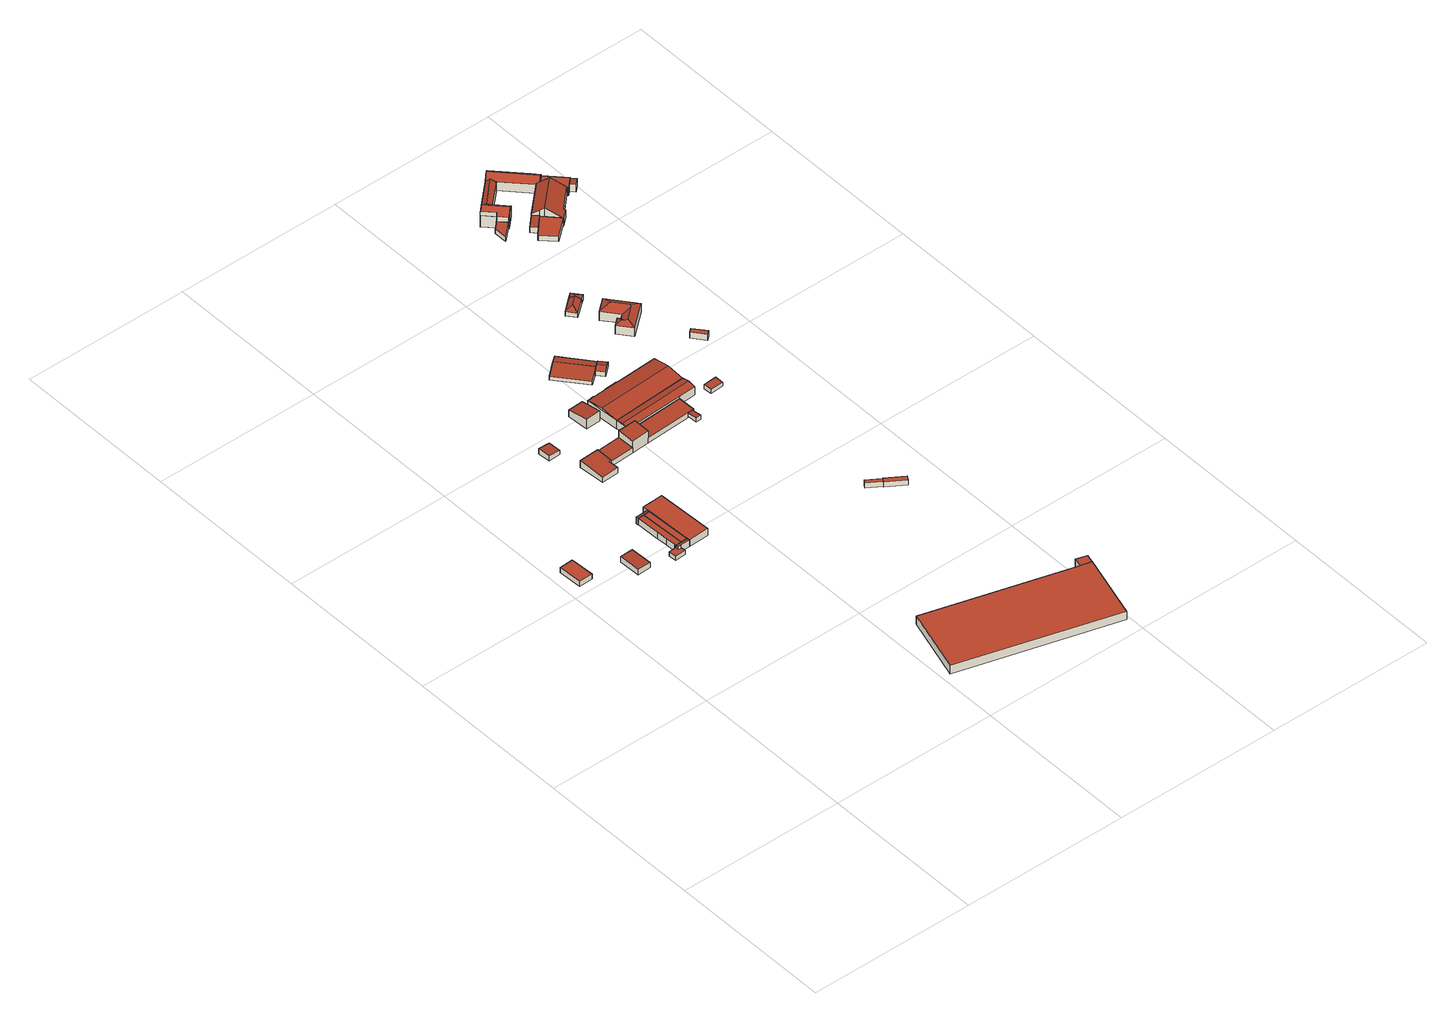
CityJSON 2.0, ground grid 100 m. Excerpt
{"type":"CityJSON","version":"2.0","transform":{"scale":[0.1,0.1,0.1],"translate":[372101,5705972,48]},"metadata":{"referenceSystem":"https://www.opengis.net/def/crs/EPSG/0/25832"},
"CityObjects":{
"building1":{"type":"Building","attributes":{"Gemeindeschluessel":"05911000","Geometrietyp2DReferenz":"3000","function":"51009_1610","roofType":"1000","measuredHeight":3.31},"geometry":[{"type":"Solid","lod":"2","boundaries":[[[[0,1,2,3]],[[4,5,1,0]],[[6,7,5,4]],[[3,2,7,6]],[[4,0,3,6]],[[1,5,7,2]]]],"semantics":{"surfaces":[{"type":"WallSurface"},{"type":"RoofSurface"},{"type":"GroundSurface"}],"values":[[0,0,0,0,1,2]]}}]},
"building2":{"type":"Building","attributes":{"Gemeindeschluessel":"05911000","Geometrietyp2DReferenz":"3000","function":"51009_1610","roofType":"2100","measuredHeight":3.61},"geometry":[{"type":"Solid","lod":"2","boundaries":[[[[8,9,10,11]],[[12,13,9,8]],[[14,15,13,12]],[[11,10,15,14]],[[12,8,11,14]],[[9,13,15,10]]]],"semantics":{"surfaces":[{"type":"WallSurface"},{"type":"RoofSurface"},{"type":"GroundSurface"}],"values":[[0,0,0,0,1,2]]}}]},
"building3":{"type":"Building","attributes":{"Gemeindeschluessel":"05911000","Geometrietyp2DReferenz":"3000","function":"51009_1610","roofType":"1000","measuredHeight":2.73},"geometry":[{"type":"Solid","lod":"2","boundaries":[[[[16,17,18,19]],[[20,21,17,16]],[[22,23,21,20]],[[19,18,23,22]],[[20,16,19,22]],[[17,21,23,18]]]],"semantics":{"surfaces":[{"type":"WallSurface"},{"type":"RoofSurface"},{"type":"GroundSurface"}],"values":[[0,0,0,0,1,2]]}}]},
"building4":{"type":"Building","attributes":{"Gemeindeschluessel":"05911000","Geometrietyp2DReferenz":"3000","function":"51009_1610","roofType":"2100","measuredHeight":4.48},"geometry":[{"type":"Solid","lod":"2","boundaries":[[[[24,25,26,27]],[[28,17,25,24]],[[29,30,17,28]],[[31,32,30,29]],[[33,34,32,31]],[[35,36,34,33]],[[27,26,36,35]],[[33,31,29,28,24,27,35]],[[25,17,30,32,34,36,26]]]],"semantics":{"surfaces":[{"type":"WallSurface"},{"type":"RoofSurface"},{"type":"GroundSurface"}],"values":[[0,0,0,0,0,0,0,1,2]]}}]},
"building5":{"type":"Building","attributes":{"Gemeindeschluessel":"05911000","Geometrietyp2DReferenz":"3000","function":"51009_1610","roofType":"1000","measuredHeight":4.19},"geometry":[{"type":"Solid","lod":"2","boundaries":[[[[37,38,25,39]],[[40,41,38,37]],[[42,43,41,40]],[[44,45,43,42]],[[46,47,45,44]],[[48,30,47,46]],[[49,17,30,48]],[[39,25,17,49]],[[48,46,44,42,40,37,39,49]],[[38,41,43,45,47,30,17,25]]]],"semantics":{"surfaces":[{"type":"WallSurface"},{"type":"RoofSurface"},{"type":"GroundSurface"}],"values":[[0,0,0,0,0,0,0,0,1,2]]}}]},
"building6":{"type":"Building","attributes":{"Gemeindeschluessel":"05911000","Geometrietyp2DReferenz":"3000","function":"51009_1610","roofType":"1000","measuredHeight":4.26},"geometry":[{"type":"Solid","lod":"2","boundaries":[[[[44,50,51,46]],[[52,53,50,44]],[[54,55,53,52]],[[56,57,55,54]],[[58,59,57,56]],[[60,61,59,58]],[[46,51,61,60]],[[58,56,54,52,44,46,60]],[[50,53,55,57,59,61,51]]]],"semantics":{"surfaces":[{"type":"WallSurface"},{"type":"RoofSurface"},{"type":"GroundSurface"}],"values":[[0,0,0,0,0,0,0,1,2]]}}]},
"building7":{"type":"Building","attributes":{"Gemeindeschluessel":"05911000","Geometrietyp2DReferenz":"3000","function":"31001_3062"},"address":[{"country":"Germany","locality":"Bochum","thoroughfareNumber":"30","thoroughfareName":"Blücherstr."}],"children":["building7-1","building7-2"]},
"building7-1":{"type":"BuildingPart","attributes":{"roofType":"1000","measuredHeight":4.47,"storeysAboveGround":1},"parents":["building7"],"geometry":[{"type":"Solid","lod":"2","boundaries":[[[[62,63,59,64]],[[65,66,63,62]],[[67,68,66,65]],[[33,69,68,67]],[[70,71,72,69,33]],[[64,59,61,60,73]],[[70,33,67,65,62,64,73]],[[63,66,68,69,72,61,59]],[[71,70,73,60]],[[61,72,71,60]]]],"semantics":{"surfaces":[{"type":"WallSurface"},{"type":"RoofSurface"},{"type":"GroundSurface"},{"type":"ClosureSurface"}],"values":[[0,0,0,0,0,0,1,2,0,3]]}}]},
"building7-2":{"type":"BuildingPart","attributes":{"roofType":"1000","measuredHeight":4.32,"storeysAboveGround":1},"parents":["building7"],"geometry":[{"type":"Solid","lod":"2","boundaries":[[[[48,74,72,71]],[[46,51,74,48]],[[60,61,51,46]],[[48,71,60,46]],[[72,74,51,61]],[[61,60,71,72]]]],"semantics":{"surfaces":[{"type":"WallSurface"},{"type":"RoofSurface"},{"type":"GroundSurface"},{"type":"ClosureSurface"}],"values":[[0,0,0,1,2,3]]}}]},
"building8":{"type":"Building","attributes":{"Gemeindeschluessel":"05911000","Geometrietyp2DReferenz":"3000","function":"31001_2140","roofType":"2100","measuredHeight":3.58,"storeysAboveGround":1},"geometry":[{"type":"Solid","lod":"2","boundaries":[[[[75,76,77,78]],[[79,80,76,75]],[[81,82,80,79]],[[78,77,82,81]],[[79,75,78,81]],[[76,80,82,77]]]],"semantics":{"surfaces":[{"type":"WallSurface"},{"type":"RoofSurface"},{"type":"GroundSurface"}],"values":[[0,0,0,0,1,2]]}}]},
"building9":{"type":"Building","attributes":{"Gemeindeschluessel":"05911000","Geometrietyp2DReferenz":"3000","function":"51009_1610","roofType":"2100","measuredHeight":4.59},"geometry":[{"type":"Solid","lod":"2","boundaries":[[[[83,84,85,86]],[[87,88,84,83]],[[89,90,88,87]],[[91,92,90,89]],[[93,94,92,91]],[[86,85,94,93]],[[91,89,87,83,86,93]],[[84,88,90,92,94,85]]]],"semantics":{"surfaces":[{"type":"WallSurface"},{"type":"RoofSurface"},{"type":"GroundSurface"}],"values":[[0,0,0,0,0,0,1,2]]}}]},
"building10":{"type":"Building","attributes":{"Gemeindeschluessel":"05911000","Geometrietyp2DReferenz":"3000","function":"31001_2100"},"address":[{"country":"Germany","locality":"Bochum","thoroughfareNumber":"57","thoroughfareName":"Blücherstr."}],"children":["building10-1","building10-2"]},
"building10-1":{"type":"BuildingPart","attributes":{"roofType":"1000","measuredHeight":5.4,"storeysAboveGround":1},"parents":["building10"],"geometry":[{"type":"Solid","lod":"2","boundaries":[[[[95,96,97,98]],[[99,100,101,96,95]],[[102,103,104,105,106]],[[98,97,103,102]],[[106,99,95,98,102]],[[96,101,104,103,97]],[[100,99,106,105]],[[104,101,100,105]]]],"semantics":{"surfaces":[{"type":"WallSurface"},{"type":"RoofSurface"},{"type":"GroundSurface"},{"type":"ClosureSurface"}],"values":[[0,0,0,0,1,2,0,3]]}}]},
"building10-2":{"type":"BuildingPart","attributes":{"roofType":"1000","measuredHeight":5.1,"storeysAboveGround":1},"parents":["building10"],"geometry":[{"type":"Solid","lod":"2","boundaries":[[[[107,108,101,100]],[[109,110,108,107]],[[105,104,110,109]],[[109,107,100,105]],[[108,110,104,101]],[[104,105,100,101]]]],"semantics":{"surfaces":[{"type":"WallSurface"},{"type":"RoofSurface"},{"type":"GroundSurface"},{"type":"ClosureSurface"}],"values":[[0,0,0,1,2,3]]}}]},
"building11":{"type":"Building","attributes":{"Gemeindeschluessel":"05911000","Geometrietyp2DReferenz":"3000","function":"31001_2143","roofType":"2100","measuredHeight":6.64,"storeysAboveGround":1},"geometry":[{"type":"Solid","lod":"2","boundaries":[[[[111,112,113,114]],[[115,116,112,111]],[[117,118,116,115]],[[114,113,118,117]],[[115,111,114,117]],[[112,116,118,113]]]],"semantics":{"surfaces":[{"type":"WallSurface"},{"type":"RoofSurface"},{"type":"GroundSurface"}],"values":[[0,0,0,0,1,2]]}}]},
"building12":{"type":"Building","attributes":{"Gemeindeschluessel":"05911000","Geometrietyp2DReferenz":"3000","function":"31001_2143"},"children":["building12-1","building12-2","building12-3"]},
"building12-1":{"type":"BuildingPart","attributes":{"roofType":"2100","measuredHeight":4.11,"storeysAboveGround":1},"parents":["building12"],"geometry":[{"type":"Solid","lod":"2","boundaries":[[[[119,120,121,122]],[[123,124,125,126]],[[127,128,124,123]],[[129,130,128,127]],[[122,121,130,129]],[[127,123,126,119,122,129]],[[120,125,124,128,130,121]],[[120,119,126,125]]]],"semantics":{"surfaces":[{"type":"WallSurface"},{"type":"RoofSurface"},{"type":"GroundSurface"},{"type":"ClosureSurface"}],"values":[[0,0,0,0,0,1,2,3]]}}]},
"building12-2":{"type":"BuildingPart","attributes":{"roofType":"2100","measuredHeight":4.02,"storeysAboveGround":1},"parents":["building12"],"geometry":[{"type":"Solid","lod":"2","boundaries":[[[[131,132,133,134]],[[135,136,132,131]],[[134,133,137,138]],[[135,131,134,138]],[[132,136,137,133]],[[137,136,135,138]]]],"semantics":{"surfaces":[{"type":"WallSurface"},{"type":"RoofSurface"},{"type":"GroundSurface"},{"type":"ClosureSurface"}],"values":[[0,0,0,1,2,3]]}}]},
"building12-3":{"type":"BuildingPart","attributes":{"roofType":"2100","measuredHeight":8.49,"storeysAboveGround":1},"parents":["building12"],"geometry":[{"type":"Solid","lod":"2","boundaries":[[[[139,140,136,135,141]],[[142,126,125,140,139]],[[143,138,137,120,119,144]],[[142,139,141,143,144]],[[136,140,125,120,137]],[[138,143,141,135]],[[136,137,138,135]],[[119,126,142,144]],[[120,125,126,119]]]],"semantics":{"surfaces":[{"type":"WallSurface"},{"type":"RoofSurface"},{"type":"GroundSurface"},{"type":"ClosureSurface"}],"values":[[0,0,0,1,2,0,3,0,3]]}}]},
"building13":{"type":"Building","attributes":{"Gemeindeschluessel":"05911000","Geometrietyp2DReferenz":"3000","function":"31001_2111","roofType":"5000","measuredHeight":6.48,"storeysAboveGround":1},"geometry":[{"type":"Solid","lod":"2","boundaries":[[[[145,146,147,148]],[[149,124,146,145]],[[150,125,124,149]],[[151,140,125,150]],[[152,153,140,151]],[[148,147,153,152]],[[151,150,149,145,154,155]],[[152,155,154,156]],[[156,154,145,148]],[[156,148,152]],[[155,152,151]],[[146,124,125,140,153,147]]]],"semantics":{"surfaces":[{"type":"WallSurface"},{"type":"RoofSurface"},{"type":"GroundSurface"}],"values":[[0,0,0,0,0,0,1,1,0,0,0,2]]}}]},
"building14":{"type":"Building","attributes":{"Gemeindeschluessel":"05911000","Geometrietyp2DReferenz":"3000","function":"31001_2724"},"children":["building14-1","building14-2"]},
"building14-1":{"type":"BuildingPart","attributes":{"roofType":"2100","measuredHeight":3.57,"storeysAboveGround":1},"parents":["building14"],"geometry":[{"type":"Solid","lod":"2","boundaries":[[[[157,158,159,160,161]],[[162,163,164,165,166]],[[167,168,163,162]],[[161,160,168,167]],[[162,166,157,161,167]],[[159,164,163,168,160]],[[165,158,157,166]],[[164,159,158,165]]]],"semantics":{"surfaces":[{"type":"WallSurface"},{"type":"RoofSurface"},{"type":"GroundSurface"},{"type":"ClosureSurface"}],"values":[[0,0,0,0,1,2,0,3]]}}]},
"building14-2":{"type":"BuildingPart","attributes":{"roofType":"2100","measuredHeight":3.12,"storeysAboveGround":1},"parents":["building14"],"geometry":[{"type":"Solid","lod":"2","boundaries":[[[[169,170,159,158]],[[171,172,170,169]],[[173,174,172,171]],[[165,164,174,173]],[[171,169,158,165,173]],[[159,170,172,174,164]],[[164,165,158,159]]]],"semantics":{"surfaces":[{"type":"WallSurface"},{"type":"RoofSurface"},{"type":"GroundSurface"},{"type":"ClosureSurface"}],"values":[[0,0,0,0,1,2,3]]}}]},
"building15":{"type":"Building","attributes":{"Gemeindeschluessel":"05911000","Geometrietyp2DReferenz":"3000","function":"31001_2111"},"address":[{"country":"Germany","locality":"Bochum","thoroughfareNumber":"11","thoroughfareName":"Blücherstr."}],"children":["building15-1","building15-2","building15-3"]},
"building15-1":{"type":"BuildingPart","attributes":{"roofType":"5000","measuredHeight":7.57,"storeysAboveGround":1},"parents":["building15"],"geometry":[{"type":"Solid","lod":"2","boundaries":[[[[175,176,177,178]],[[179,180,181,176,175]],[[182,183,184,185,186]],[[187,188,183,182]],[[178,177,188,187]],[[187,189,190,178]],[[182,186,191,179,175,190,189]],[[178,190,175]],[[182,189,187]],[[176,181,192,193,184,183,188,177]],[[180,179,191,194]],[[192,181,180,194]],[[192,194,191,186,185,195,193]],[[184,193,195,185]]]],"semantics":{"surfaces":[{"type":"WallSurface"},{"type":"RoofSurface"},{"type":"GroundSurface"},{"type":"ClosureSurface"}],"values":[[0,0,0,0,0,1,1,0,0,2,0,3,0,3]]}}]},
"building15-2":{"type":"BuildingPart","attributes":{"roofType":"2100","measuredHeight":3.21,"storeysAboveGround":1},"parents":["building15"],"geometry":[{"type":"Solid","lod":"2","boundaries":[[[[196,197,198,199]],[[194,192,197,196]],[[199,198,181,180]],[[194,196,199,180]],[[197,192,181,198]],[[181,192,194,180]]]],"semantics":{"surfaces":[{"type":"WallSurface"},{"type":"RoofSurface"},{"type":"GroundSurface"},{"type":"ClosureSurface"}],"values":[[0,0,0,1,2,3]]}}]},
"building15-3":{"type":"BuildingPart","attributes":{"roofType":"2100","measuredHeight":3.53,"storeysAboveGround":1},"parents":["building15"],"geometry":[{"type":"Solid","lod":"2","boundaries":[[[[200,201,193,195]],[[202,203,201,200]],[[185,184,203,202]],[[200,195,185,202]],[[193,201,203,184]],[[193,184,185,195]]]],"semantics":{"surfaces":[{"type":"WallSurface"},{"type":"RoofSurface"},{"type":"GroundSurface"},{"type":"ClosureSurface"}],"values":[[0,0,0,1,2,3]]}}]},
"building16":{"type":"Building","attributes":{"Gemeindeschluessel":"05911000","Geometrietyp2DReferenz":"3000","function":"31001_2723","roofType":"2100","measuredHeight":2.72,"storeysAboveGround":1},"geometry":[{"type":"Solid","lod":"2","boundaries":[[[[122,204,205,206]],[[129,207,204,122]],[[208,209,207,129]],[[206,205,209,208]],[[129,122,206,208]],[[204,207,209,205]]]],"semantics":{"surfaces":[{"type":"WallSurface"},{"type":"RoofSurface"},{"type":"GroundSurface"}],"values":[[0,0,0,0,1,2]]}}]},
"building17":{"type":"Building","attributes":{"Gemeindeschluessel":"05911000","Geometrietyp2DReferenz":"3000","function":"31001_2600","roofType":"1000","measuredHeight":3.16,"storeysAboveGround":1},"geometry":[{"type":"Solid","lod":"2","boundaries":[[[[210,211,212,213]],[[214,215,211,210]],[[216,217,215,214]],[[213,212,217,216]],[[214,210,213,216]],[[211,215,217,212]]]],"semantics":{"surfaces":[{"type":"WallSurface"},{"type":"RoofSurface"},{"type":"GroundSurface"}],"values":[[0,0,0,0,1,2]]}}]},
"building18":{"type":"Building","attributes":{"Gemeindeschluessel":"05911000","Geometrietyp2DReferenz":"3000","function":"31001_2724","roofType":"3100","measuredHeight":4,"storeysAboveGround":1},"geometry":[{"type":"Solid","lod":"2","boundaries":[[[[218,219,220,221]],[[222,163,219,218]],[[223,164,163,222]],[[173,174,164,223]],[[224,172,174,173]],[[221,220,172,224]],[[225,226,227,221,224]],[[227,226,228,222,218]],[[228,226,225,173,223]],[[228,223,222]],[[225,224,173]],[[227,218,221]],[[219,163,164,174,172,220]]]],"semantics":{"surfaces":[{"type":"WallSurface"},{"type":"RoofSurface"},{"type":"GroundSurface"}],"values":[[0,0,0,0,0,0,1,1,0,0,0,0,2]]}}]},
"building19":{"type":"Building","attributes":{"Gemeindeschluessel":"05911000","Geometrietyp2DReferenz":"3000","function":"31001_2600","roofType":"1000","measuredHeight":3.31,"storeysAboveGround":1},"geometry":[{"type":"Solid","lod":"2","boundaries":[[[[229,230,231,232]],[[233,234,230,229]],[[235,236,234,233]],[[232,231,236,235]],[[233,229,232,235]],[[230,234,236,231]]]],"semantics":{"surfaces":[{"type":"WallSurface"},{"type":"RoofSurface"},{"type":"GroundSurface"}],"values":[[0,0,0,0,1,2]]}}]},
"building20":{"type":"Building","attributes":{"Gemeindeschluessel":"05911000","Geometrietyp2DReferenz":"3000","function":"51009_1611","roofType":"2100","measuredHeight":2.9},"geometry":[{"type":"Solid","lod":"2","boundaries":[[[[237,238,239,240]],[[241,242,238,237]],[[243,244,242,241]],[[240,239,244,243]],[[241,237,240,243]],[[238,242,244,239]]]],"semantics":{"surfaces":[{"type":"WallSurface"},{"type":"RoofSurface"},{"type":"GroundSurface"}],"values":[[0,0,0,0,1,2]]}}]},
"building21":{"type":"Building","attributes":{"Gemeindeschluessel":"05911000","Geometrietyp2DReferenz":"3000","function":"31001_2463","roofType":"5000","measuredHeight":4.72,"storeysAboveGround":1},"geometry":[{"type":"Solid","lod":"2","boundaries":[[[[245,246,247,248]],[[249,250,246,245]],[[251,252,250,249]],[[248,247,252,251]],[[245,253,249]],[[251,254,248]],[[248,254,253,245]],[[249,253,254,251]],[[246,250,252,247]]]],"semantics":{"surfaces":[{"type":"WallSurface"},{"type":"RoofSurface"},{"type":"GroundSurface"}],"values":[[0,0,0,0,1,0,1,1,2]]}}]},
"building22":{"type":"Building","attributes":{"Gemeindeschluessel":"05911000","Geometrietyp2DReferenz":"3000","function":"31001_2523","roofType":"5000","measuredHeight":4.07,"storeysAboveGround":1},"geometry":[{"type":"Solid","lod":"2","boundaries":[[[[255,256,252,257]],[[258,259,256,255]],[[260,247,259,258]],[[257,252,247,260]],[[255,261,258]],[[260,262,257]],[[257,262,261,255]],[[258,261,262,260]],[[256,259,247,252]]]],"semantics":{"surfaces":[{"type":"WallSurface"},{"type":"RoofSurface"},{"type":"GroundSurface"}],"values":[[0,0,0,0,1,0,1,1,2]]}}]},
"building23":{"type":"Building","attributes":{"Gemeindeschluessel":"05911000","Geometrietyp2DReferenz":"3000","function":"31001_1010","roofType":"5000","measuredHeight":8.62,"storeysAboveGround":2},"address":[{"country":"Germany","locality":"Bochum","thoroughfareNumber":"9","thoroughfareName":"Blücherstr."}],"geometry":[{"type":"Solid","lod":"2","boundaries":[[[[263,264,265,266]],[[267,268,264,263]],[[269,270,268,267]],[[271,272,270,269]],[[273,274,272,271]],[[275,276,274,273]],[[277,278,276,275]],[[266,265,278,277]],[[279,280,277,275,281]],[[281,275,273,282]],[[273,271,282]],[[281,282,271,269,279]],[[280,279,269,267,283]],[[283,267,263,284]],[[263,266,284]],[[283,284,266,277,280]],[[264,268,270,272,274,276,278,265]]]],"semantics":{"surfaces":[{"type":"WallSurface"},{"type":"RoofSurface"},{"type":"GroundSurface"}],"values":[[0,0,0,0,0,0,0,0,1,1,1,1,1,1,1,1,2]]}}]},
"building24":{"type":"Building","attributes":{"Gemeindeschluessel":"05911000","Geometrietyp2DReferenz":"3000","function":"31001_2143","roofType":"1000","measuredHeight":3.99,"storeysAboveGround":1},"geometry":[{"type":"Solid","lod":"2","boundaries":[[[[285,286,287,288]],[[289,290,286,285]],[[291,292,290,289]],[[288,287,292,291]],[[289,285,288,291]],[[286,290,292,287]]]],"semantics":{"surfaces":[{"type":"WallSurface"},{"type":"RoofSurface"},{"type":"GroundSurface"}],"values":[[0,0,0,0,1,2]]}}]},
"building25":{"type":"Building","attributes":{"Gemeindeschluessel":"05911000","Geometrietyp2DReferenz":"3000","function":"51009_1610","roofType":"1000","measuredHeight":2.92},"geometry":[{"type":"Solid","lod":"2","boundaries":[[[[293,294,295,296]],[[297,298,294,293]],[[299,300,298,297]],[[301,302,300,299]],[[303,304,302,301]],[[305,306,304,303]],[[307,308,306,305]],[[296,295,308,307]],[[305,303,301,299,297,293,296,307]],[[294,298,300,302,304,306,308,295]]]],"semantics":{"surfaces":[{"type":"WallSurface"},{"type":"RoofSurface"},{"type":"GroundSurface"}],"values":[[0,0,0,0,0,0,0,0,1,2]]}}]},
"building26":{"type":"Building","attributes":{"Gemeindeschluessel":"05911000","Geometrietyp2DReferenz":"3000","function":"31001_2463","roofType":"2100","measuredHeight":4.13,"storeysAboveGround":1},"geometry":[{"type":"Solid","lod":"2","boundaries":[[[[309,310,311,312]],[[313,314,310,309]],[[315,316,314,313]],[[312,311,316,315]],[[313,309,312,315]],[[310,314,316,311]]]],"semantics":{"surfaces":[{"type":"WallSurface"},{"type":"RoofSurface"},{"type":"GroundSurface"}],"values":[[0,0,0,0,1,2]]}}]},
"building27":{"type":"Building","attributes":{"Gemeindeschluessel":"05911000","Geometrietyp2DReferenz":"3000","function":"31001_2463","roofType":"1000","measuredHeight":3.35,"storeysAboveGround":1},"geometry":[{"type":"Solid","lod":"2","boundaries":[[[[317,318,319,320]],[[321,322,318,317]],[[323,324,322,321]],[[325,326,324,323]],[[327,328,326,325]],[[329,330,328,327]],[[331,332,330,329]],[[333,334,332,331]],[[320,319,334,333]],[[331,329,327,325,323,321,317,320,333]],[[318,322,324,326,328,330,332,334,319]]]],"semantics":{"surfaces":[{"type":"WallSurface"},{"type":"RoofSurface"},{"type":"GroundSurface"}],"values":[[0,0,0,0,0,0,0,0,0,1,2]]}}]},
"building28":{"type":"Building","attributes":{"Gemeindeschluessel":"05911000","Geometrietyp2DReferenz":"3000","function":"31001_2726"},"children":["building28-1","building28-2","building28-3","building28-4","building28-5","building28-6","building28-7"]},
"building28-1":{"type":"BuildingPart","attributes":{"roofType":"5000","measuredHeight":7.54,"storeysAboveGround":1},"parents":["building28"],"geometry":[{"type":"Solid","lod":"2","boundaries":[[[[335,336,337,338]],[[339,340,341,342]],[[343,344,340,339]],[[345,346,347,348]],[[338,337,346,345]],[[349,343,339,342,350,351,352]],[[353,354,335,338,345,348,355,352,351]],[[336,356,357,341,340,344,358,347,346,337]],[[336,335,354,356]],[[353,351,359]],[[356,354,353,359,357]],[[359,351,350]],[[341,357,359,350,342]],[[349,352,360]],[[344,343,349,360,358]],[[360,352,355]],[[347,358,360,355,348]]]],"semantics":{"surfaces":[{"type":"WallSurface"},{"type":"RoofSurface"},{"type":"GroundSurface"},{"type":"ClosureSurface"}],"values":[[0,0,0,0,0,1,1,2,3,0,3,0,3,0,3,0,3]]}}]},
"building28-2":{"type":"BuildingPart","attributes":{"roofType":"3100","measuredHeight":10.75,"storeysAboveGround":1},"parents":["building28"],"geometry":[{"type":"Solid","lod":"2","boundaries":[[[[361,362,363,364]],[[365,366,362,361]],[[367,368,366,365]],[[369,342,341,368,367]],[[370,371,336,335,372]],[[373,374,371,370]],[[375,376,374,373]],[[377,378,376,375]],[[379,380,378,377]],[[364,363,380,379]],[[373,370,372,381,353,359,350,369,367,375]],[[365,361,364,379,377,375,367]],[[362,366,368,341,357,356,336,371,374,376,378,380,363]],[[354,353,381]],[[342,369,350]],[[356,357,359,353,354]],[[357,341,342,350,359]],[[335,354,381,372]],[[336,356,354,335]]]],"semantics":{"surfaces":[{"type":"WallSurface"},{"type":"RoofSurface"},{"type":"GroundSurface"},{"type":"ClosureSurface"}],"values":[[0,0,0,0,0,0,0,0,0,0,1,1,2,0,0,3,3,0,3]]}}]},
"building28-3":{"type":"BuildingPart","attributes":{"roofType":"9999","measuredHeight":10.3,"storeysAboveGround":1},"parents":["building28"],"geometry":[{"type":"Solid","lod":"2","boundaries":[[[[382,383,384]],[[382,362,363,383]],[[384,366,362,382]],[[383,363,366,384]],[[362,366,363]]]],"semantics":{"surfaces":[{"type":"RoofSurface"},{"type":"WallSurface"},{"type":"GroundSurface"}],"values":[[0,1,1,1,2]]}}]},
"building28-4":{"type":"BuildingPart","attributes":{"roofType":"1000","measuredHeight":4.93,"storeysAboveGround":1},"parents":["building28"],"geometry":[{"type":"Solid","lod":"2","boundaries":[[[[385,386,387,388]],[[389,390,386,385]],[[391,392,393,394,395]],[[396,397,398,389,385,388,399,391,395]],[[387,386,390,400,401,402,394,393]],[[392,391,399]],[[393,392,399,388,387]],[[400,398,397,401]],[[390,389,398,400]],[[402,396,395,394]],[[401,397,396,402]]]],"semantics":{"surfaces":[{"type":"WallSurface"},{"type":"RoofSurface"},{"type":"GroundSurface"},{"type":"ClosureSurface"}],"values":[[0,0,0,1,2,0,3,3,3,3,3]]}}]},
"building28-5":{"type":"BuildingPart","attributes":{"roofType":"2100","measuredHeight":5.02,"storeysAboveGround":1},"parents":["building28"],"geometry":[{"type":"Solid","lod":"2","boundaries":[[[[403,404,405,406]],[[407,388,387,404,403]],[[406,405,393,392]],[[399,407,403,406,392]],[[404,387,393,405]],[[388,407,399]],[[393,387,388,399,392]]]],"semantics":{"surfaces":[{"type":"WallSurface"},{"type":"RoofSurface"},{"type":"GroundSurface"},{"type":"ClosureSurface"}],"values":[[0,0,0,1,2,0,3]]}}]},
"building28-6":{"type":"BuildingPart","attributes":{"roofType":"3100","measuredHeight":8.68,"storeysAboveGround":1},"parents":["building28"],"geometry":[{"type":"Solid","lod":"2","boundaries":[[[[408,409,410,411]],[[412,413,409,408]],[[414,415,413,412]],[[416,395,394,415,414]],[[417,346,418,419]],[[420,348,347,346,417]],[[421,422,344,343,423]],[[424,425,422,421]],[[426,427,425,424]],[[411,410,427,426]],[[423,349,360,355,420,417,419,428,429,421]],[[416,414,412,408,411,426,424,421,429]],[[409,413,415,394,402,401,418,346,347,358,344,422,425,427,410]],[[395,416,429,396]],[[394,395,396,402]],[[397,396,429,428]],[[396,397,401,402]],[[401,397,428,419,418]],[[343,349,423]],[[348,420,355]],[[344,358,360,349,343]],[[358,347,348,355,360]]]],"semantics":{"surfaces":[{"type":"WallSurface"},{"type":"RoofSurface"},{"type":"GroundSurface"},{"type":"ClosureSurface"}],"values":[[0,0,0,0,0,0,0,0,0,0,1,1,2,0,3,0,3,3,0,0,3,3]]}}]},
"building28-7":{"type":"BuildingPart","attributes":{"roofType":"3100","measuredHeight":11.18,"storeysAboveGround":1},"parents":["building28"],"geometry":[{"type":"Solid","lod":"2","boundaries":[[[[430,431,432,433]],[[434,435,431,430]],[[436,437,435,434]],[[438,439,437,436]],[[440,441,439,438]],[[442,443,441,440]],[[444,418,443,442]],[[419,418,444]],[[445,446,390,389,447]],[[433,432,446,445]],[[448,444,442,440,438,449]],[[436,434,430,433,445,447,449,438]],[[431,435,437,439,441,443,418,401,400,390,446,432]],[[419,444,448,428]],[[397,401,418,419,428]],[[397,428,448,449,398]],[[401,397,398,400]],[[389,398,449,447]],[[398,389,390,400]]]],"semantics":{"surfaces":[{"type":"WallSurface"},{"type":"RoofSurface"},{"type":"GroundSurface"},{"type":"ClosureSurface"}],"values":[[0,0,0,0,0,0,0,0,0,0,1,1,2,0,3,0,3,0,3]]}}]}
},
"vertices":[
[93,2129,126],[93,2129,93],[10,2126,93],[10,2126,126],[99,1986,126],[99,1986,93],[17,1983,126],[17,1983,93],
[296,1863,127],[296,1863,90],[376,1866,90],[376,1866,123],[291,1993,127],[291,1993,90],[371,1996,123],[371,1996,90],
[569,1873,118],[569,1873,91],[503,1870,91],[503,1870,118],[571,1824,118],[571,1824,91],[504,1821,118],[504,1821,91],
[549,1872,132],[549,1872,91],[550,1853,91],[550,1853,135],[569,1873,132],[586,1873,132],[586,1873,91],[624,1875,132],[624,1875,91],[625,1856,135],[625,1856,91],[570,1854,135],[570,1854,91],
[548,1880,133],[548,1880,91],[549,1872,133],[546,1937,133],[546,1937,91],[543,2002,133],[543,2002,91],[537,2145,133],[537,2145,91],[574,2146,133],[574,2146,91],[586,1873,133],[569,1873,133],
[537,2145,90],[574,2146,90],[536,2159,133],[536,2159,90],[560,2160,133],[560,2160,90],[575,2160,133],[575,2160,90],[611,2162,133],[611,2162,90],[612,2148,133],[612,2148,90],
[610,2192,135],[610,2192,90],[611,2162,135],[735,2198,135],[735,2198,90],[749,1861,135],[749,1861,90],[625,1856,90],[624,1875,135],[624,1875,133],[624,1875,90],[612,2148,135],
[586,1873,90],
[600,2897,86],[600,2897,59],[527,2894,59],[527,2894,94],[604,2822,86],[604,2822,59],[531,2818,94],[531,2818,59],
[624,2518,102],[624,2518,66],[728,2524,66],[728,2524,102],[613,2676,112],[613,2676,66],[732,2683,112],[732,2683,66],[737,2583,105],[737,2583,66],[723,2583,105],[723,2583,66],
[1083,661,175],[1083,661,121],[972,270,121],[972,270,175],[1945,416,175],[1945,416,172],[1945,416,121],[1899,7,175],[1899,7,121],[2010,398,121],[2010,398,172],[2010,398,175],
[1960,470,172],[1960,470,121],[2025,452,172],[2025,452,121],
[820,3006,103],[820,3006,59],[827,2877,59],[827,2877,125],[912,3011,103],[912,3011,59],[918,2882,125],[918,2882,59],
[991,2597,97],[991,2597,62],[1260,2611,62],[1260,2611,97],[1294,2713,103],[1294,2713,62],[986,2696,62],[986,2696,103],[1300,2613,97],[1300,2613,62],[1292,2613,97],[1292,2613,62],
[732,2683,103],[732,2683,62],[737,2583,62],[737,2583,96],[877,2691,103],[877,2691,62],[882,2591,62],[882,2591,96],
[945,2694,147],[945,2694,62],[877,2691,147],[986,2696,147],[882,2591,141],[991,2597,141],
[1397,2718,117],[1397,2718,62],[1393,2805,62],[1393,2805,117],[1294,2713,117],[986,2696,117],[945,2694,117],[940,2781,117],[940,2781,62],[1395,2761,127],[942,2737,127],[1393,2805,118],
[1002,3339,94],[1002,3339,90],[1002,3339,59],[924,3275,59],[924,3275,83],[1119,3154,91],[1119,3154,59],[1139,3170,59],[1139,3170,90],[1139,3170,94],[1062,3107,83],[1062,3107,59],
[1041,3371,84],[1041,3371,59],[1178,3202,84],[1178,3202,59],[1149,3178,88],[1149,3178,59],
[929,2986,116],[929,2986,59],[940,2781,59],[940,2781,116],[959,2988,116],[959,2988,87],[959,2988,59],[1382,3008,116],[1382,3008,59],[1145,2997,59],[1145,2997,94],[1145,2997,116],[1393,2805,116],[1393,2805,59],[1387,2906,135],[935,2883,135],[988,2989,116],[988,2989,59],[1070,2993,59],[988,2989,91],[1070,2993,94],
[986,3013,91],[986,3013,59],[958,3012,59],[958,3012,87],
[1069,3017,92],[1069,3017,59],[1144,3021,92],[1144,3021,59],
[1260,2611,75],[1263,2549,75],[1263,2549,102],[1292,2613,75],[1294,2551,102],[1294,2551,75],
[1551,1603,168],[1551,1603,136],[1537,1583,136],[1537,1583,168],[1627,1552,168],[1627,1552,136],[1613,1531,168],[1613,1531,136],
[1153,3113,88],[1153,3113,59],[1212,3161,59],[1212,3161,88],[1119,3154,88],[1139,3170,88],[1178,3202,88],[1149,3178,98],[1148,3178,99],[1182,3137,99],[1139,3170,95],
[1626,1549,173],[1626,1549,140],[1610,1524,140],[1610,1524,173],[1729,1481,173],[1729,1481,140],[1713,1456,173],[1713,1456,140],
[1543,2674,92],[1543,2674,66],[1540,2724,66],[1540,2724,95],[1463,2670,92],[1463,2670,66],[1460,2720,95],[1460,2720,66],
[1335,3537,85],[1335,3537,56],[1417,3603,56],[1417,3603,84],[1295,3588,85],[1295,3588,56],[1377,3654,85],[1377,3654,56],[1341,3584,104],[1397,3628,104],
[1404,3675,86],[1404,3675,56],[1377,3654,86],[1444,3624,88],[1444,3624,56],[1417,3603,88],[1405,3637,97],[1396,3630,97],
[1438,3357,117],[1438,3357,59],[1395,3322,59],[1395,3322,117],[1450,3342,117],[1450,3342,59],[1473,3361,117],[1473,3361,59],[1400,3451,117],[1400,3451,59],[1477,3514,117],[1477,3514,59],[1599,3360,117],[1599,3360,59],[1456,3244,117],[1456,3244,59],[1529,3355,140],[1462,3300,139],[1531,3367,145],[1469,3444,145],[1446,3302,133],[1434,3317,133],
[1671,3067,109],[1671,3067,69],[1648,3049,69],[1648,3049,109],[1728,2996,109],[1728,2996,69],[1704,2977,109],[1704,2977,69],
[1468,4319,53],[1468,4319,23],[1454,4305,23],[1454,4305,53],[1481,4331,53],[1481,4331,23],[1496,4345,53],[1496,4345,23],[1496,4346,53],[1496,4346,23],[1497,4345,53],[1497,4345,23],[1537,4302,53],[1537,4302,23],[1456,4228,53],[1456,4228,23],
[1675,4226,70],[1675,4226,29],[1647,4255,29],[1647,4255,65],[1613,4162,70],[1613,4162,29],[1583,4195,65],[1583,4195,29],
[1579,4124,65],[1579,4124,31],[1576,4122,31],[1576,4122,65],[1577,4126,65],[1577,4126,31],[1610,4159,65],[1610,4159,31],[1613,4162,65],[1613,4162,31],[1675,4226,65],[1675,4226,31],[1751,4145,65],[1751,4145,31],[1757,4139,65],[1757,4139,31],[1649,4049,65],[1649,4049,31],
[1544,4433,63],[1544,4433,9],[1666,4548,9],[1666,4548,63],[1505,4472,64],[1505,4472,9],[1508,4468,9],[1508,4468,68],[1639,4598,64],[1639,4598,9],[1676,4558,63],[1676,4558,9],[1677,4558,9],[1677,4558,63],[1642,4595,67],[1518,4458,79],[1523,4453,84],[1656,4579,84],[1528,4448,79],[1544,4432,63],[1672,4562,67],[1544,4432,9],[1523,4453,9],[1656,4579,9],[1523,4453,79],[1656,4579,67],
[1496,4345,84],[1496,4345,9],[1497,4345,9],[1497,4345,84],[1441,4404,84],[1441,4404,9],[1472,4434,117],[1472,4434,9],[1508,4468,79],[1589,4386,78],[1589,4386,9],[1544,4433,78],[1609,4364,78],[1609,4364,9],[1572,4329,117],[1572,4329,9],[1540,4299,84],[1540,4299,9],[1537,4302,84],[1537,4302,9],[1544,4432,79],
[1496,4345,112],[1497,4345,112],[1441,4404,112],
[1924,4294,58],[1924,4294,9],[1946,4315,9],[1946,4315,58],[1921,4297,58],[1921,4297,9],[1982,4349,58],[1982,4349,56],[1982,4349,9],[1882,4454,9],[1882,4454,58],[1853,4427,58],[1825,4400,58],[1860,4363,58],[1957,4325,58],[1860,4363,9],[1825,4400,9],[1853,4427,9],
[1969,4291,59],[1969,4291,9],[2005,4325,9],[2005,4325,56],[1946,4315,59],
[1854,4501,57],[1854,4501,9],[1846,4494,9],[1846,4494,65],[1890,4463,56],[1890,4463,9],[1883,4455,65],[1883,4455,9],[1882,4454,66],[1676,4558,67],[1814,4412,9],[1814,4412,68],[1677,4558,67],[1667,4625,96],[1667,4625,9],[1639,4598,67],[1696,4652,65],[1696,4652,9],[1697,4652,65],[1697,4652,9],[1825,4400,68],[1853,4427,96],
[1808,4182,58],[1808,4182,9],[1801,4190,9],[1801,4190,65],[1757,4139,61],[1757,4139,9],[1751,4145,66],[1751,4145,9],[1693,4206,121],[1693,4206,9],[1675,4226,103],[1675,4226,9],[1647,4255,77],[1647,4255,9],[1814,4412,76],[1917,4300,66],[1917,4300,9],[1921,4297,62],[1825,4400,87],[1860,4363,121]
]}
